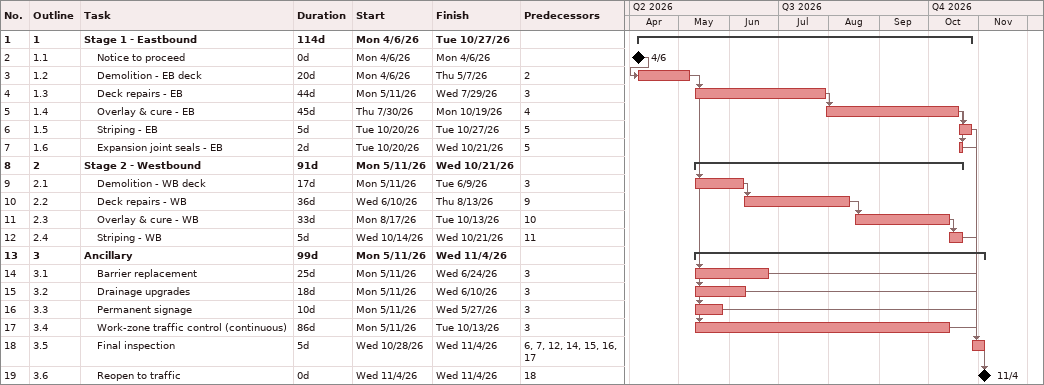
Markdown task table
| ID | WBS | Task | Duration | Start | Finish | Predecessors |
|---|---|---|---|---|---|---|
| 1 | 1 | **Stage 1 - Eastbound** | 114d | 2026-04-06 | 2026-10-27 |  |
| 2 | 1.1 | Notice to proceed | 0d | 2026-04-06 | 2026-04-06 |  |
| 3 | 1.2 | Demolition - EB deck | 20d | 2026-04-06 | 2026-05-07 | 2 |
| 4 | 1.3 | Deck repairs - EB | 44d | 2026-05-11 | 2026-07-29 | 3 |
| 5 | 1.4 | Overlay & cure - EB | 45d | 2026-07-30 | 2026-10-19 | 4 |
| 6 | 1.5 | Striping - EB | 5d | 2026-10-20 | 2026-10-27 | 5 |
| 7 | 1.6 | Expansion joint seals - EB | 2d | 2026-10-20 | 2026-10-21 | 5 |
| 8 | 2 | **Stage 2 - Westbound** | 91d | 2026-05-11 | 2026-10-21 |  |
| 9 | 2.1 | Demolition - WB deck | 17d | 2026-05-11 | 2026-06-09 | 3 |
| 10 | 2.2 | Deck repairs - WB | 36d | 2026-06-10 | 2026-08-13 | 9 |
| 11 | 2.3 | Overlay & cure - WB | 33d | 2026-08-17 | 2026-10-13 | 10 |
| 12 | 2.4 | Striping - WB | 5d | 2026-10-14 | 2026-10-21 | 11 |
| 13 | 3 | **Ancillary** | 99d | 2026-05-11 | 2026-11-04 |  |
| 14 | 3.1 | Barrier replacement | 25d | 2026-05-11 | 2026-06-24 | 3 |
| 15 | 3.2 | Drainage upgrades | 18d | 2026-05-11 | 2026-06-10 | 3 |
| 16 | 3.3 | Permanent signage | 10d | 2026-05-11 | 2026-05-27 | 3 |
| 17 | 3.4 | Work-zone traffic control (continuous) | 86d | 2026-05-11 | 2026-10-13 | 3 |
| 18 | 3.5 | Final inspection | 5d | 2026-10-28 | 2026-11-04 | 6, 7, 12, 14, 15, 16, 17 |
| 19 | 3.6 | Reopen to traffic | 0d | 2026-11-04 | 2026-11-04 | 18 |
